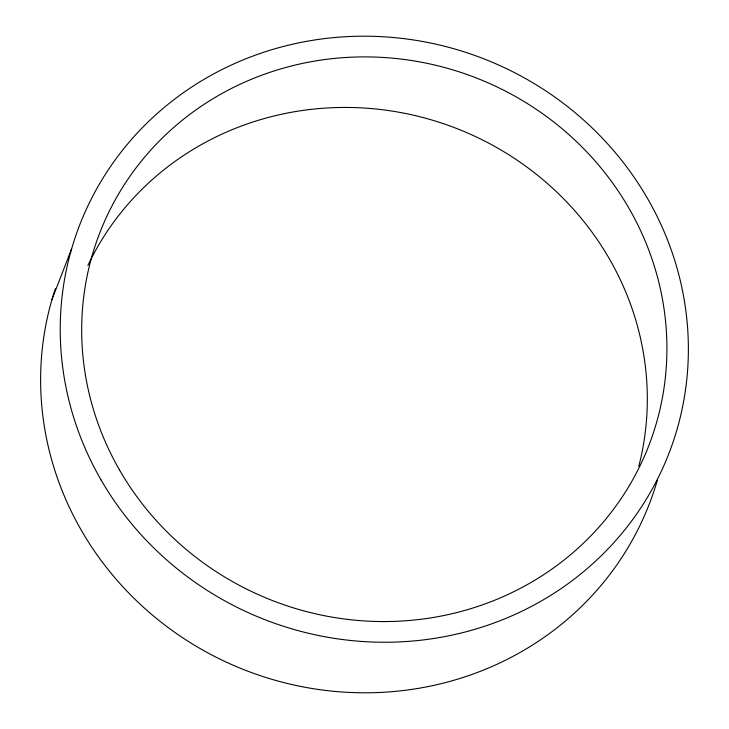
<?xml version="1.0" encoding="UTF-8"?>
<svg xmlns="http://www.w3.org/2000/svg" width="729" height="729" viewBox="0 0 729 729"><rect width="100%" height="100%" fill="white"/><g stroke="black" fill="none" stroke-linecap="round" stroke-linejoin="round"><path stroke-width="1.09" d="M52.014 299.391L71.624 248.844M87.908 265.438A294.407 280.474 21.2 0 1 450.285 126.09A294.407 280.474 21.2 0 1 638.777 466.414M657.376 480.156A315.994 301.031 21.2 0 1 265.183 677.259A315.994 301.031 21.2 0 1 55.386 288.556M101.003 479.837A315.994 301.031 21.2 0 0 644.974 501.388A315.994 301.031 21.2 0 0 376.939 36.45A315.994 301.031 21.2 0 0 101.003 479.837M119.665 470.232A294.407 280.474 21.2 0 0 626.484 490.316A294.407 280.474 21.2 0 0 376.756 57.135A294.407 280.474 21.2 0 0 119.665 470.232"/></g></svg>
